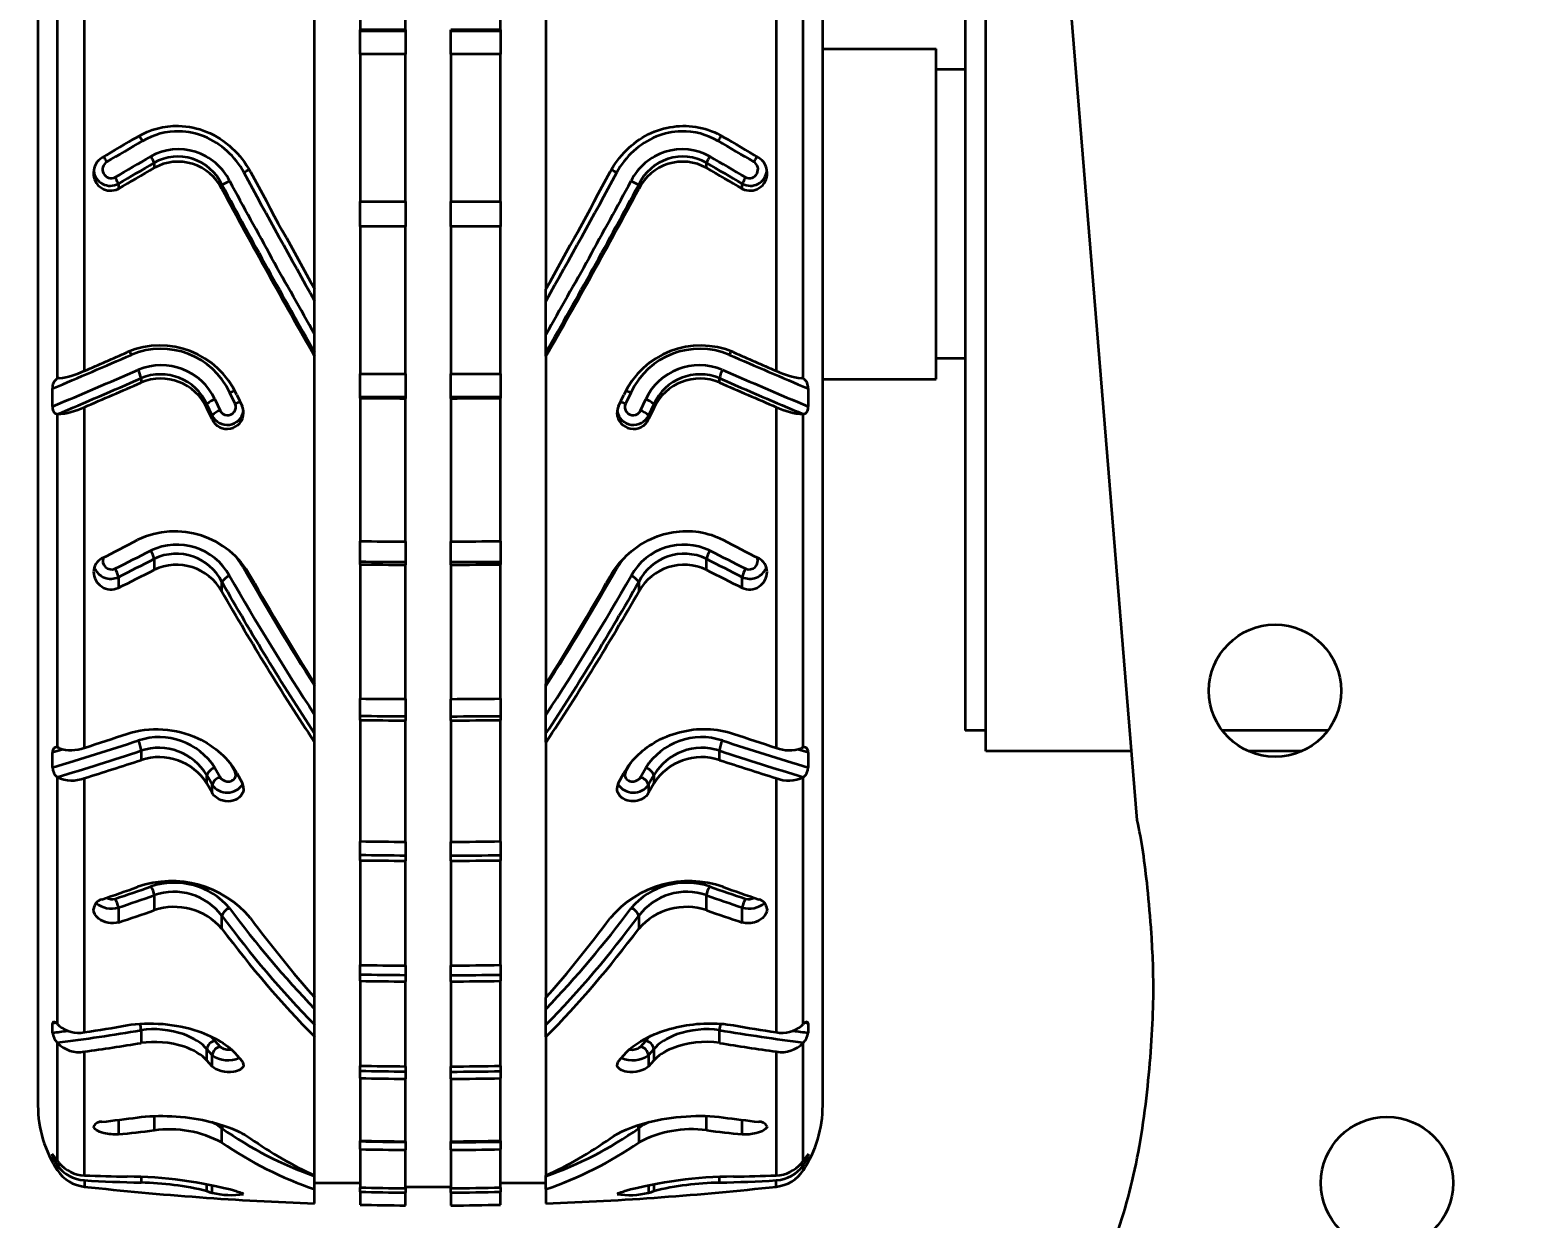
# Model space of a CAD drawing. Header units: millimetres. Extents: x 3171 to 3496, y 686 to 979.
# Drawn here: x 3234.95 to 3270.84, y 874.44 to 903.21 of the extents above; entities that cross this region are included whole.
import ezdxf

# ---------------------------------------------------------------- set-up
doc = ezdxf.new("R2010")
doc.units = ezdxf.units.MM
doc.header["$LTSCALE"] = 0.5
doc.layers.add('尺寸线', color=3, linetype='Continuous', lineweight=13)
doc.layers.add('粗实线', color=7, linetype='Continuous', lineweight=35)
doc.styles.add('数字和字母', font='romans.shx')
doc.dimstyles.new('轮趣标注1比1', dxfattribs={"dimscale": 1.5, "dimtxt": 2.5, "dimasz": 2.5, "dimexe": 1.25, "dimexo": 0.5, "dimtad": 1, "dimdec": 1, "dimdsep": 46, "dimtxsty": '数字和字母', "dimcen": 2.5, "dimadec": 0, "dimazin": 2, "dimtfac": 1, "dimtmove": 0, "dimatfit": 3, "dimfxl": 1, "dimtolj": 1, "dimarcsym": 0})

# ---------------------------------------------------------------- blocks, each defined once
blk = doc.blocks.new('*D41')
at = {"layer": 'Defpoints', "color": 0}
for p in [(3279.574, 939.708), (3210.201, 759.708), (3270.337, 759.708)]:
    blk.add_point(p, dxfattribs=at)
at = {"layer": '尺寸线', "color": 0, "lineweight": -2}
for p, q in [((3278.824, 939.708), (3208.326, 939.708)), ((3210.201, 935.958), (3210.201, 763.458)), ((3269.587, 759.708), (3208.326, 759.708))]:
    blk.add_line(p, q, dxfattribs=at)
at = {"layer": '尺寸线', "color": 0}
for points in [[(3210.826, 935.958), (3209.576, 935.958), (3210.201, 939.708)], [(3209.576, 763.458), (3210.826, 763.458), (3210.201, 759.708)]]:
    blk.add_solid(points, dxfattribs=at)
at = {"layer": '尺寸线', "color": 0, "insert": (3207.388, 849.708), "char_height": 3.75, "attachment_point": 5, "rotation": 90, "style": '数字和字母'}
blk.add_mtext('\\A1;180', dxfattribs=at)

msp = doc.modelspace()

# ---------------------------------------------------------------- linework, layer by layer
at = {"layer": '粗实线'}
for p, q in [((3261.761, 884.072), (3258.667, 921.986)), ((3254.145, 877.171), (3254.145, 920.321)), ((3235.145, 918.061), (3235.145, 877.171)), ((3258.095, 885.746), (3258.095, 911.746)), ((3257.596, 911.246), (3257.596, 886.246)), ((3242.945, 906.666), (3242.945, 903.206)), ((3244.045, 903.209), (3244.045, 906.672)), ((3246.345, 903.206), (3246.345, 906.666)), ((3241.845, 896.928), (3241.845, 905.242)), ((3247.445, 905.242), (3247.445, 896.928)), ((3236.27, 894.951), (3236.27, 903.864)), ((3253.021, 903.864), (3253.021, 894.951)), ((3235.617, 894.764), (3235.617, 903.522)), ((3253.674, 894.764), (3253.674, 903.523)), ((3242.945, 903.17), (3242.945, 903.206)), ((3242.945, 902.615), (3242.945, 903.17)), ((3244.045, 903.209), (3244.045, 903.174)), ((3244.045, 903.174), (3244.045, 902.618)), ((3245.145, 903.175), (3245.145, 903.209)), ((3245.145, 902.618), (3245.145, 903.175)), ((3246.345, 903.206), (3246.345, 903.172)), ((3246.345, 903.172), (3246.345, 902.615)), ((3242.945, 902.615), (3242.945, 899.047)), ((3244.045, 899.047), (3244.045, 902.618)), ((3245.145, 902.618), (3245.145, 899.047)), ((3246.345, 899.047), (3246.345, 902.615)), ((3254.145, 902.746), (3256.895, 902.746)), ((3256.895, 894.746), (3256.895, 902.746)), ((3257.596, 902.246), (3256.895, 902.246)), ((3237.96, 899.986), (3237.96, 899.863)), ((3251.331, 899.863), (3251.331, 899.986)), ((3237.094, 899.479), (3237.094, 899.358)), ((3239.599, 899.354), (3239.599, 899.461)), ((3249.692, 899.461), (3249.692, 899.354)), ((3252.197, 899.358), (3252.197, 899.479)), ((3242.945, 899.047), (3244.045, 899.047)), ((3242.945, 898.447), (3242.945, 899.047)), ((3244.045, 899.047), (3244.045, 898.447)), ((3245.145, 899.047), (3246.345, 899.047)), ((3245.145, 898.447), (3245.145, 899.047)), ((3246.345, 899.047), (3246.345, 898.447)), ((3244.045, 898.447), (3242.945, 898.447)), ((3242.945, 898.447), (3242.945, 894.878)), ((3244.045, 894.875), (3244.045, 898.447)), ((3246.345, 898.447), (3245.145, 898.447)), ((3245.145, 898.447), (3245.145, 894.875)), ((3246.345, 894.878), (3246.345, 898.447)), ((3241.845, 896.645), (3241.845, 896.928)), ((3247.445, 896.645), (3247.445, 896.928)), ((3241.845, 895.839), (3241.845, 896.645)), ((3247.445, 895.839), (3247.445, 896.645)), ((3241.845, 895.402), (3241.845, 895.839)), ((3247.445, 895.402), (3247.445, 895.839)), ((3241.845, 895.304), (3241.845, 895.402)), ((3241.845, 887.373), (3241.845, 895.304)), ((3247.445, 895.304), (3247.445, 895.402)), ((3247.445, 895.304), (3247.445, 887.373)), ((3257.596, 895.246), (3256.895, 895.246)), ((3242.945, 894.323), (3242.945, 894.878)), ((3244.045, 894.875), (3244.045, 894.32)), ((3245.145, 894.319), (3245.145, 894.875)), ((3246.345, 894.878), (3246.345, 894.321)), ((3235.5, 894.09), (3235.5, 894.523)), ((3237.642, 894.771), (3237.642, 894.666)), ((3251.649, 894.666), (3251.649, 894.771)), ((3253.791, 894.523), (3253.791, 894.09)), ((3254.145, 894.746), (3256.895, 894.746)), ((3239.363, 893.873), (3239.237, 894.143)), ((3239.237, 894.051), (3239.237, 894.143)), ((3239.432, 894.262), (3239.558, 893.994)), ((3239.92, 894.152), (3239.793, 894.421)), ((3239.962, 894.37), (3240.089, 894.099)), ((3242.945, 894.287), (3242.945, 894.323)), ((3242.945, 894.287), (3242.945, 890.827)), ((3244.045, 894.32), (3244.045, 894.285)), ((3244.045, 890.822), (3244.045, 894.285)), ((3245.145, 894.284), (3245.145, 894.319)), ((3245.145, 894.284), (3245.145, 890.821)), ((3246.345, 894.321), (3246.345, 894.287)), ((3246.345, 890.827), (3246.345, 894.287)), ((3249.202, 894.099), (3249.329, 894.37)), ((3249.498, 894.421), (3249.371, 894.152)), ((3249.733, 893.994), (3249.859, 894.262)), ((3250.054, 894.143), (3249.927, 893.873)), ((3250.054, 894.143), (3250.054, 894.051)), ((3235.617, 885.835), (3235.617, 893.898)), ((3236.27, 885.829), (3236.27, 894.075)), ((3239.363, 893.78), (3239.237, 894.051)), ((3239.363, 893.78), (3239.363, 893.873)), ((3250.054, 894.051), (3249.927, 893.78)), ((3249.927, 893.873), (3249.927, 893.78)), ((3253.021, 894.075), (3253.021, 885.829)), ((3253.674, 885.835), (3253.674, 893.899)), ((3242.945, 890.334), (3242.945, 890.827)), ((3244.045, 890.822), (3244.045, 890.327)), ((3245.145, 890.326), (3245.145, 890.821)), ((3246.345, 890.827), (3246.345, 890.33)), ((3237.96, 890.401), (3237.96, 890.134)), ((3242.945, 890.263), (3242.945, 890.334)), ((3242.945, 890.263), (3242.945, 887.017)), ((3244.045, 890.327), (3244.045, 890.258)), ((3244.045, 887.009), (3244.045, 890.258)), ((3245.145, 890.258), (3245.145, 890.326)), ((3245.145, 890.258), (3245.145, 887.008)), ((3246.345, 890.33), (3246.345, 890.263)), ((3246.345, 887.017), (3246.345, 890.263)), ((3251.331, 890.134), (3251.331, 890.401)), ((3237.094, 889.961), (3237.094, 889.698)), ((3239.599, 889.611), (3239.599, 889.841)), ((3240.157, 890.183), (3240.13, 890.171)), ((3249.16, 890.171), (3249.133, 890.183)), ((3249.692, 889.841), (3249.692, 889.611)), ((3252.197, 889.698), (3252.197, 889.961)), ((3241.845, 887.328), (3241.845, 887.373)), ((3241.845, 886.627), (3241.845, 887.328)), ((3247.445, 887.328), (3247.445, 887.373)), ((3247.445, 886.627), (3247.445, 887.328)), ((3242.945, 886.6), (3242.945, 887.017)), ((3244.045, 887.009), (3244.045, 886.59)), ((3245.145, 886.588), (3245.145, 887.008)), ((3246.345, 887.017), (3246.345, 886.595)), ((3241.845, 886.174), (3241.845, 886.627)), ((3247.445, 886.174), (3247.445, 886.627)), ((3242.945, 886.497), (3242.945, 886.6)), ((3242.945, 886.497), (3242.945, 883.563)), ((3244.045, 886.59), (3244.045, 886.489)), ((3244.045, 883.552), (3244.045, 886.489)), ((3245.145, 886.489), (3245.145, 886.588)), ((3245.145, 886.489), (3245.145, 883.552)), ((3246.345, 886.595), (3246.345, 886.497)), ((3246.345, 883.563), (3246.345, 886.497)), ((3258.095, 886.246), (3257.596, 886.246)), ((3266.375, 886.246), (3263.817, 886.246)), ((3241.845, 885.962), (3241.845, 886.174)), ((3241.845, 879.784), (3241.845, 885.962)), ((3247.445, 885.962), (3247.445, 886.174)), ((3247.445, 885.962), (3247.445, 879.784)), ((3235.747, 885.788), (3235.5, 885.713)), ((3235.5, 885.352), (3235.5, 885.713)), ((3237.642, 885.758), (3237.642, 885.531)), ((3251.649, 885.531), (3251.649, 885.758)), ((3253.791, 885.713), (3253.544, 885.788)), ((3253.791, 885.713), (3253.791, 885.352)), ((3261.625, 885.746), (3258.095, 885.746)), ((3265.747, 885.746), (3264.445, 885.746)), ((3239.432, 885.341), (3239.558, 885.114)), ((3239.92, 885.236), (3239.797, 885.457)), ((3239.943, 885.243), (3239.92, 885.236)), ((3239.962, 885.21), (3240.089, 884.98)), ((3249.202, 884.98), (3249.329, 885.21)), ((3249.371, 885.236), (3249.348, 885.243)), ((3249.495, 885.458), (3249.371, 885.236)), ((3249.733, 885.114), (3249.859, 885.341)), ((3235.617, 879.139), (3235.617, 885.113)), ((3236.27, 878.941), (3236.27, 885.094)), ((3239.363, 884.935), (3239.237, 885.164)), ((3239.237, 884.963), (3239.237, 885.164)), ((3239.363, 884.735), (3239.237, 884.963)), ((3239.363, 884.735), (3239.363, 884.935)), ((3250.054, 885.164), (3249.927, 884.935)), ((3250.054, 884.963), (3249.927, 884.735)), ((3249.927, 884.935), (3249.927, 884.735)), ((3250.054, 885.164), (3250.054, 884.963)), ((3253.021, 885.094), (3253.021, 878.941)), ((3253.674, 879.139), (3253.674, 885.114)), ((3242.945, 883.236), (3242.945, 883.563)), ((3244.045, 883.552), (3244.045, 883.223)), ((3245.145, 883.22), (3245.145, 883.552)), ((3246.345, 883.563), (3246.345, 883.228)), ((3242.945, 883.103), (3242.945, 883.236)), ((3242.945, 883.103), (3242.945, 880.57)), ((3244.045, 883.223), (3244.045, 883.093)), ((3244.045, 880.558), (3244.045, 883.093)), ((3245.145, 883.092), (3245.145, 883.22)), ((3245.145, 883.092), (3245.145, 880.557)), ((3246.345, 883.228), (3246.345, 883.103)), ((3246.345, 880.57), (3246.345, 883.103)), ((3237.094, 881.962), (3237.094, 881.602)), ((3237.96, 882.259), (3237.96, 881.894)), ((3251.331, 881.894), (3251.331, 882.259)), ((3252.197, 881.602), (3252.197, 881.962)), ((3239.599, 881.447), (3239.599, 881.76)), ((3249.692, 881.76), (3249.692, 881.447)), ((3242.945, 880.343), (3242.945, 880.57)), ((3244.045, 880.558), (3244.045, 880.327)), ((3245.145, 880.324), (3245.145, 880.557)), ((3246.345, 880.57), (3246.345, 880.334)), ((3242.945, 880.185), (3242.945, 880.343)), ((3242.945, 880.185), (3242.945, 878.13)), ((3244.045, 880.327), (3244.045, 880.172)), ((3244.045, 878.116), (3244.045, 880.172)), ((3245.145, 880.171), (3245.145, 880.324)), ((3245.145, 880.171), (3245.145, 878.115)), ((3246.345, 880.334), (3246.345, 880.185)), ((3246.345, 878.13), (3246.345, 880.185)), ((3241.845, 879.51), (3241.845, 879.784)), ((3241.845, 879.119), (3241.845, 879.51)), ((3247.445, 879.51), (3247.445, 879.784)), ((3247.445, 879.119), (3247.445, 879.51)), ((3235.583, 879.167), (3235.5, 879.156)), ((3235.5, 878.93), (3235.5, 879.156)), ((3235.617, 879.139), (3235.662, 879.097)), ((3241.845, 878.83), (3241.845, 879.119)), ((3247.445, 878.83), (3247.445, 879.119)), ((3253.629, 879.097), (3253.674, 879.139)), ((3253.791, 879.156), (3253.708, 879.167)), ((3253.791, 879.156), (3253.791, 878.93)), ((3237.642, 878.991), (3237.642, 878.682)), ((3239.432, 878.738), (3239.558, 878.592)), ((3241.845, 875.473), (3241.845, 878.83)), ((3247.445, 878.83), (3247.445, 875.473)), ((3249.733, 878.592), (3249.859, 878.738)), ((3251.649, 878.682), (3251.649, 878.991)), ((3235.617, 875.833), (3235.617, 878.685)), ((3236.27, 875.477), (3236.27, 878.473)), ((3239.363, 878.385), (3239.237, 878.532)), ((3239.237, 878.258), (3239.237, 878.532)), ((3239.363, 878.112), (3239.363, 878.385)), ((3239.962, 878.39), (3240.089, 878.241)), ((3249.202, 878.241), (3249.329, 878.39)), ((3250.054, 878.532), (3249.927, 878.385)), ((3249.927, 878.385), (3249.927, 878.112)), ((3250.054, 878.532), (3250.054, 878.258)), ((3253.021, 878.473), (3253.021, 875.477)), ((3253.674, 875.833), (3253.674, 878.685)), ((3239.363, 878.112), (3239.237, 878.258)), ((3242.945, 878.008), (3242.945, 878.13)), ((3242.945, 877.83), (3242.945, 878.008)), ((3244.045, 878.116), (3244.045, 877.991)), ((3244.045, 877.991), (3244.045, 877.816)), ((3245.145, 877.987), (3245.145, 878.115)), ((3246.345, 878.13), (3246.345, 877.998)), ((3246.345, 877.998), (3246.345, 877.83)), ((3250.054, 878.258), (3249.927, 878.112)), ((3242.945, 877.83), (3242.945, 876.316)), ((3244.045, 876.3), (3244.045, 877.816)), ((3245.145, 877.815), (3245.145, 877.987)), ((3245.145, 877.815), (3245.145, 876.3)), ((3246.345, 876.316), (3246.345, 877.83)), ((3237.96, 876.916), (3237.96, 876.568)), ((3251.331, 876.568), (3251.331, 876.916)), ((3237.094, 876.82), (3237.094, 876.471)), ((3239.599, 876.274), (3239.599, 876.617)), ((3249.692, 876.617), (3249.692, 876.274)), ((3252.197, 876.471), (3252.197, 876.82)), ((3242.945, 876.304), (3242.945, 876.316)), ((3242.945, 876.111), (3242.945, 876.304)), ((3244.045, 876.3), (3244.045, 876.285)), ((3244.045, 876.285), (3244.045, 876.095)), ((3245.145, 876.281), (3245.145, 876.3)), ((3245.145, 876.094), (3245.145, 876.281)), ((3246.345, 876.316), (3246.345, 876.294)), ((3246.345, 876.294), (3246.345, 876.111)), ((3235.5, 875.987), (3235.501, 875.989)), ((3235.5, 875.935), (3235.5, 875.987)), ((3235.504, 875.987), (3235.5, 875.987)), ((3235.5, 875.935), (3235.547, 875.931)), ((3242.945, 876.111), (3242.945, 875.183)), ((3244.045, 875.167), (3244.045, 876.095)), ((3245.145, 876.094), (3245.145, 875.166)), ((3246.345, 875.183), (3246.345, 876.111)), ((3253.744, 875.931), (3253.791, 875.935)), ((3253.791, 875.987), (3253.786, 875.987)), ((3253.79, 875.989), (3253.791, 875.987)), ((3253.791, 875.987), (3253.791, 875.935)), ((3235.704, 875.727), (3235.614, 875.733)), ((3235.617, 875.603), (3235.617, 875.726)), ((3253.677, 875.733), (3253.587, 875.727)), ((3253.674, 875.73), (3253.674, 875.607)), ((3236.27, 875.358), (3236.27, 875.204)), ((3237.642, 875.437), (3237.642, 875.301)), ((3239.237, 875.096), (3239.237, 875.262)), ((3239.363, 875.057), (3239.363, 875.238)), ((3241.845, 875.458), (3241.845, 875.473)), ((3241.845, 875.142), (3241.845, 875.458)), ((3241.845, 874.797), (3241.845, 875.142)), ((3242.945, 875.079), (3242.945, 875.183)), ((3244.045, 875.167), (3244.045, 875.063)), ((3245.145, 875.062), (3245.145, 875.166)), ((3246.345, 875.183), (3246.345, 875.079)), ((3247.445, 875.458), (3247.445, 875.473)), ((3247.445, 875.142), (3247.445, 875.458)), ((3247.445, 875.142), (3247.445, 874.797)), ((3249.927, 875.238), (3249.927, 875.057)), ((3250.054, 875.262), (3250.054, 875.096)), ((3251.649, 875.301), (3251.649, 875.437)), ((3253.021, 875.204), (3253.021, 875.358)), ((3242.945, 875.079), (3242.945, 874.767)), ((3244.045, 874.75), (3244.045, 875.063)), ((3245.145, 875.062), (3245.145, 874.75)), ((3246.345, 874.767), (3246.345, 875.079))]:
    msp.add_line(p, q, dxfattribs=at)
for centre in [(3265.096, 887.208), (3267.804, 875.294)]:
    msp.add_circle(centre, 1.6, dxfattribs=at)
for centre, radius, start, end in [((3244.645, 461.111), 442.098, 90.07773, 90.22029), ((3244.904, 462.302), 440.873, 90.11162, 90.25458), ((3244.646, 461.099), 442.11, 89.77971, 89.93523), ((3244.905, 462.162), 441.013, 89.81284, 89.96874), ((3244.645, 460.52), 442.098, 90.07773, 90.22029), ((3244.646, 460.508), 442.11, 89.77971, 89.93523), ((3150.962, 1046.869), 169.966, 300.29214, 300.63083), ((3234.066, 898.406), 4.182, 30.2789, 32.3272), ((3255.225, 898.406), 4.183, 147.673, 149.7211), ((3338.329, 1046.869), 169.966, 239.36917, 239.70786), ((3152.432, 1045.386), 168.091, 300.13267, 300.47368), ((3238.55, 898.934), 1.38, 26.4576, 119.1465), ((3250.741, 898.934), 1.38, 60.8535, 153.5424), ((3336.859, 1045.386), 168.091, 239.52632, 239.86733), ((3236.911, 899.753), 0.417, 121.3823, 180.8963), ((3236.923, 899.828), 0.212, 120.9741, 295.2568), ((3234.456, 898.659), 2.717, 29.8015, 32.9024), ((3152.36, 1046.038), 169.114, 300.03761, 300.37623), ((3151.74, 1046.222), 169.761, 300.18465, 300.52338), ((3236.466, 899.281), 1.652, 25.2915, 31.3118), ((3238.534, 898.96), 1.176, 25.1888, 119.2395), ((3238.538, 898.829), 1.184, 26.3243, 119.1974), ((3250.756, 898.96), 1.176, 60.7605, 154.8112), ((3250.753, 898.829), 1.184, 60.7993, 153.6789), ((3252.825, 899.281), 1.652, 148.6882, 154.7085), ((3337.551, 1046.222), 169.761, 239.47662, 239.81535), ((3336.93, 1046.038), 169.114, 239.62377, 239.96239), ((3252.367, 899.828), 0.212, 244.7432, 59.0259), ((3254.835, 898.659), 2.717, 147.0976, 150.1985), ((3252.38, 899.753), 0.417, 359.1061, 58.6139), ((3236.906, 899.725), 0.413, 177.0146, 297.0643), ((3236.899, 899.835), 0.405, 185.8169, 298.6547), ((3236.028, 899.035), 1.154, 22.6127, 31.3695), ((3150.83, 1048.134), 171.976, 300.10611, 300.4402), ((3239.178, 900.587), 1.203, 290.4792, 300.2967), ((3397.891, 984.94), 179.692, 208.37285, 209.72593), ((3239.155, 901.589), 2.079, 297.9892, 302.0491), ((3398.013, 984.846), 179.354, 208.32308, 209.45707), ((3401.477, 986.174), 182.885, 208.19479, 209.20829), ((3087.587, 986.298), 183.144, 330.79243, 331.80449), ((3091.278, 984.846), 179.354, 330.54293, 331.67692), ((3091.4, 984.94), 179.692, 330.27407, 331.62715), ((3250.136, 901.588), 2.079, 237.9508, 242.0109), ((3250.113, 900.587), 1.203, 239.7033, 249.5208), ((3338.461, 1048.134), 171.976, 239.5598, 239.89389), ((3252.391, 899.835), 0.405, 241.3455, 354.2004), ((3252.385, 899.725), 0.413, 242.9324, 2.9911), ((3253.263, 899.035), 1.154, 148.6305, 157.3873), ((3399.162, 985.127), 181.106, 208.23052, 209.69812), ((3401.063, 986.262), 183.368, 208.29116, 209.73836), ((3090.128, 985.127), 181.106, 330.30188, 331.76948), ((3088.227, 986.262), 183.368, 330.26164, 331.70884), ((3163.533, 1065.093), 185.131, 292.87581, 293.51814), ((3161.807, 1067.597), 188.019, 293.33074, 293.67446), ((3238.101, 893.515), 2.048, 24.6947, 112.9125), ((3236.397, 894.885), 1.109, 24.2667, 29.2408), ((3238.123, 893.642), 1.843, 25.004, 112.8388), ((3251.19, 893.515), 2.048, 67.0867, 155.3061), ((3251.168, 893.642), 1.843, 67.1612, 154.996), ((3252.894, 894.885), 1.109, 150.7603, 155.7331), ((3325.758, 1065.093), 185.131, 246.48186, 247.12419), ((3327.484, 1067.597), 188.019, 246.32554, 246.66926), ((3164.019, 1064.605), 184.891, 292.74378, 293.44325), ((3235.393, 896.822), 2.066, 277.4646, 295.0914), ((3238.132, 893.653), 1.435, 25.1252, 112.812), ((3237, 894.677), 0.648, 8.3104, 27.4131), ((3238.115, 893.634), 1.232, 24.4368, 112.6092), ((3244.645, 1337.107), 442.232, 269.77978, 269.92229), ((3244.646, 1337.119), 442.244, 270.06475, 270.22022), ((3251.158, 893.653), 1.435, 67.188, 154.8748), ((3251.175, 893.634), 1.232, 67.3908, 155.5632), ((3252.29, 894.677), 0.648, 152.5869, 171.6896), ((3325.272, 1064.605), 184.891, 246.55675, 247.25622), ((3253.897, 896.821), 2.065, 244.9022, 262.5418), ((3235.752, 894.549), 0.254, 122.4884, 185.9079), ((3163.303, 1065.154), 185.894, 292.89181, 293.57193), ((3235.67, 894.632), 0.142, 93.4251, 112.1388), ((3162.71, 1066.778), 187.716, 293.07074, 293.52685), ((3238.12, 893.532), 1.231, 24.9333, 112.8613), ((3251.171, 893.532), 1.231, 67.1381, 155.0673), ((3325.989, 1065.156), 185.897, 246.42807, 247.10722), ((3326.581, 1066.778), 187.716, 246.47315, 246.92926), ((3253.621, 894.632), 0.142, 67.8612, 86.5749), ((3253.538, 894.549), 0.254, 354.0923, 57.5115), ((3239.612, 893.747), 0.546, 109.2787, 133.4217), ((3239.739, 894.072), 0.197, 203.5292, 23.6889), ((3240.165, 893.607), 0.895, 106.2737, 114.5435), ((3240.258, 893.413), 0.812, 105.3602, 114.6238), ((3244.904, 1335.316), 440.997, 269.7455, 269.88841), ((3244.645, 1336.517), 442.232, 269.77978, 269.92229), ((3244.905, 1335.453), 441.134, 270.03124, 270.1871), ((3244.646, 1336.529), 442.244, 270.06475, 270.22022), ((3249.033, 893.413), 0.812, 65.3762, 74.6398), ((3249.552, 894.072), 0.197, 156.3111, 336.4708), ((3249.126, 893.607), 0.895, 65.4557, 73.7298), ((3249.679, 893.747), 0.546, 46.5783, 70.7213), ((3235.657, 894.054), 0.161, 167.0546, 253.5694), ((3235.466, 895.759), 1.866, 274.6434, 295.5177), ((3239.724, 893.509), 0.512, 108.9554, 134.8083), ((3239.726, 894.046), 0.402, 205.534, 350.6593), ((3239.727, 893.943), 0.399, 204.0606, 358.3999), ((3239.731, 893.931), 0.395, 0.066, 25.1549), ((3249.56, 893.931), 0.395, 154.8585, 179.9172), ((3249.563, 893.943), 0.399, 181.6007, 335.939), ((3249.565, 894.046), 0.402, 189.3371, 334.4661), ((3249.566, 893.509), 0.512, 45.1917, 71.0446), ((3253.825, 895.76), 1.867, 244.4863, 265.3526), ((3253.634, 894.054), 0.161, 286.4264, 12.9496), ((3238.463, 888.987), 2.079, 28.3945, 115.7615), ((3204.499, 954.163), 71.418, 296.79494, 297.57601), ((3205.508, 953.633), 70.858, 296.3996, 297.18203), ((3238.507, 889.281), 1.461, 29.0076, 115.5219), ((3237.354, 890.267), 0.621, 12.5187, 32.4663), ((3244.645, 1115.337), 224.517, 269.56621, 269.84693), ((3244.646, 1115.343), 224.522, 270.12755, 270.43378), ((3250.784, 889.281), 1.461, 64.4781, 150.9924), ((3251.937, 890.267), 0.621, 147.5337, 167.4813), ((3283.783, 953.633), 70.858, 242.81797, 243.6004), ((3284.792, 954.163), 71.418, 242.42399, 243.20506), ((3236.861, 890.087), 0.367, 117.0484, 180.568), ((3236.926, 890.355), 0.211, 158.4642, 294.497), ((3205.321, 953.56), 71.094, 296.54592, 297.32881), ((3238.495, 889.288), 1.235, 26.5873, 115.6559), ((3238.501, 889), 1.256, 29.0784, 115.512), ((3238.446, 889.208), 1.94, 29.763, 37.813), ((3244.904, 1114.218), 223.893, 269.49869, 269.7802), ((3244.645, 1114.774), 224.517, 269.56621, 269.84693), ((3244.905, 1114.282), 223.956, 270.06155, 270.36855), ((3244.646, 1114.779), 224.522, 270.12755, 270.43378), ((3250.845, 889.208), 1.94, 142.1699, 150.2368), ((3250.796, 889.288), 1.235, 64.3441, 153.4127), ((3250.79, 889), 1.256, 64.4849, 150.9247), ((3283.97, 953.56), 71.094, 242.67119, 243.45408), ((3252.364, 890.355), 0.211, 245.503, 21.5358), ((3252.43, 890.087), 0.367, 359.437, 62.9477), ((3236.92, 890.087), 0.426, 180.4076, 294.095), ((3236.908, 890.349), 0.43, 201.8372, 295.5419), ((3236.517, 889.85), 0.587, 10.8535, 32.2409), ((3205.191, 954.069), 71.843, 296.36359, 297.13704), ((3239.935, 889.612), 0.406, 111.664, 145.816), ((3297.515, 922.798), 66.637, 209.64251, 213.34069), ((3297.561, 923.075), 66.579, 209.79736, 213.19202), ((3298.972, 923.725), 67.736, 209.69349, 212.50233), ((3300.695, 924.27), 69.459, 209.58628, 212.08659), ((3190.319, 923.725), 67.736, 327.49767, 330.30651), ((3191.729, 923.075), 66.579, 326.80798, 330.20264), ((3188.511, 924.32), 69.558, 327.91519, 330.41194), ((3191.775, 922.798), 66.637, 326.65931, 330.35749), ((3249.356, 889.612), 0.406, 34.184, 68.336), ((3284.1, 954.069), 71.843, 242.86296, 243.63641), ((3252.383, 890.349), 0.43, 244.459, 338.1517), ((3252.774, 889.85), 0.587, 147.7591, 169.1465), ((3252.371, 890.087), 0.426, 245.9014, 359.6005), ((3297.798, 922.926), 67.06, 209.78815, 213.44976), ((3191.493, 922.926), 67.06, 326.55025, 330.21185), ((3244.645, 1040.589), 153.581, 269.36584, 269.77622), ((3244.646, 1040.592), 153.585, 270.18647, 270.63416), ((3244.904, 1039.746), 153.158, 269.26713, 269.67866), ((3244.645, 1040.069), 153.581, 269.36584, 269.77622), ((3244.905, 1039.783), 153.195, 270.08998, 270.53879), ((3244.646, 1040.073), 153.585, 270.18647, 270.63416), ((3213.664, 958.737), 76.564, 286.57055, 288.19873), ((3212.473, 960.156), 78.044, 287.75325, 288.55241), ((3238.081, 884.485), 1.599, 32.3622, 108.4044), ((3237.082, 885.738), 0.56, 2.0767, 28.1663), ((3251.21, 884.485), 1.599, 71.5956, 147.6378), ((3252.209, 885.738), 0.56, 151.8337, 177.9233), ((3275.627, 958.737), 76.564, 251.80127, 253.42945), ((3276.818, 960.156), 78.044, 251.44759, 252.24675), ((3235.614, 885.732), 0.116, 116.2492, 189.4645), ((3235.588, 885.742), 0.097, 72.9421, 105.2185), ((3213.502, 958.685), 76.818, 286.7294, 288.31543), ((3235.536, 885.553), 0.293, 64.5141, 73.95), ((3235.95, 886.642), 0.873, 250.6922, 291.4283), ((3213.375, 959.295), 77.653, 287.147, 288.20987), ((3238.065, 884.456), 1.369, 31.1253, 107.975), ((3238.076, 884.229), 1.373, 32.312, 108.4363), ((3251.226, 884.456), 1.369, 72.025, 148.8747), ((3251.215, 884.229), 1.373, 71.5635, 147.6883), ((3275.789, 958.686), 76.819, 251.68458, 253.26834), ((3275.915, 959.295), 77.653, 251.79013, 252.853), ((3253.34, 886.641), 0.873, 248.5579, 289.3215), ((3253.755, 885.553), 0.293, 106.05, 115.4859), ((3253.703, 885.743), 0.0967, 74.769, 107.0897), ((3253.677, 885.732), 0.116, 350.5229, 63.797), ((3235.79, 885.346), 0.29, 178.7185, 232.0875), ((3239.5, 885.07), 0.28, 104.2332, 160.4104), ((3249.79, 885.07), 0.28, 19.5896, 75.7668), ((3253.501, 885.346), 0.29, 307.9131, 1.281), ((3235.966, 885.85), 0.814, 244.6239, 291.9029), ((3239.626, 884.845), 0.277, 104.1748, 161.1773), ((3239.729, 885.186), 0.444, 214.5325, 327.5399), ((3239.837, 884.838), 0.289, 0.4241, 29.5125), ((3249.453, 884.838), 0.289, 150.486, 179.5792), ((3249.562, 885.186), 0.444, 212.4595, 325.4675), ((3249.665, 884.845), 0.277, 18.8227, 75.8252), ((3253.325, 885.85), 0.815, 248.105, 295.3681), ((3244.645, 1003.021), 119.47, 269.18475, 269.71231), ((3244.646, 1003.023), 119.472, 270.23974, 270.81525), ((3244.904, 1002.364), 119.144, 269.05786, 269.58688), ((3244.645, 1002.561), 119.47, 269.18475, 269.71231), ((3244.905, 1002.386), 119.167, 270.11568, 270.69266), ((3244.646, 1002.563), 119.472, 270.23974, 270.81525), ((3222.649, 923.645), 43.799, 288.7037, 289.9041), ((3223.425, 923.512), 43.514, 288.1972, 289.3986), ((3238.377, 880.113), 2.487, 39.671, 109.1852), ((3238.446, 880.804), 1.759, 40.419, 108.8471), ((3237.517, 882.207), 0.446, 6.7021, 36.0394), ((3238.439, 880.891), 1.45, 36.8708, 109.3117), ((3250.914, 880.113), 2.487, 70.8122, 140.3316), ((3250.845, 880.804), 1.759, 71.1529, 139.581), ((3250.852, 880.891), 1.45, 70.6883, 143.1292), ((3251.774, 882.207), 0.446, 143.9606, 173.2979), ((3265.866, 923.512), 43.514, 250.6014, 251.8028), ((3266.642, 923.645), 43.799, 250.0959, 251.2963), ((3236.758, 881.902), 0.265, 104.0808, 176.466), ((3236.925, 882.534), 0.597, 231.3206, 286.4055), ((3236.938, 882.428), 0.264, 240.5774, 286.6564), ((3236.662, 881.921), 0.433, 5.3495, 35.8033), ((3223.392, 923.34), 43.588, 288.3208, 289.5243), ((3238.448, 880.456), 1.519, 40.7164, 108.7477), ((3239.869, 881.674), 0.284, 107.2592, 162.2397), ((3260.473, 897.361), 25.801, 216.6933, 223.7814), ((3228.818, 897.361), 25.801, 316.2186, 323.3067), ((3249.422, 881.674), 0.284, 17.7603, 72.7408), ((3250.843, 880.456), 1.519, 71.2502, 139.2857), ((3265.898, 923.34), 43.588, 250.4757, 251.6792), ((3252.629, 881.921), 0.433, 144.1967, 174.6505), ((3252.366, 882.534), 0.597, 253.5948, 308.6777), ((3252.353, 882.428), 0.264, 253.3436, 299.4226), ((3252.533, 881.902), 0.265, 3.5391, 75.9147), ((3223.455, 923.477), 44.04, 288.0405, 289.2295), ((3260.178, 896.986), 25.599, 216.4968, 224.2635), ((3262.387, 898.016), 27.466, 216.4427, 221.5923), ((3229.113, 896.986), 25.599, 315.7365, 323.5032), ((3226.873, 898.041), 27.505, 318.4114, 323.5536), ((3265.836, 923.477), 44.04, 250.7705, 251.9595), ((3260.116, 896.789), 25.619, 216.7888, 224.5073), ((3229.175, 896.789), 25.619, 315.4927, 323.2111), ((3244.645, 980.808), 100.253, 269.02843, 269.65714), ((3244.645, 980.81), 100.254, 270.28571, 270.97157), ((3244.905, 980.305), 99.982, 268.87722, 269.50766), ((3244.645, 980.423), 100.253, 269.02843, 269.65714), ((3244.905, 980.319), 99.995, 270.13787, 270.82548), ((3244.645, 980.424), 100.254, 270.28571, 270.97157), ((3235.531, 879.164), 0.0322, 107.4408, 193.8001), ((3235.493, 879.036), 0.161, 39.6324, 79.7141), ((3236.129, 879.652), 0.725, 229.8814, 281.1646), ((3228.517, 929.391), 51.042, 278.7356, 279.9122), ((3237.156, 878.998), 0.486, 359.2427, 18.1085), ((3252.134, 878.998), 0.486, 161.9062, 180.7571), ((3260.773, 929.391), 51.042, 260.0878, 261.2644), ((3253.162, 879.652), 0.725, 258.8205, 310.1335), ((3253.798, 879.036), 0.161, 100.3413, 140.3485), ((3253.76, 879.164), 0.0322, 346.1772, 72.701), ((3229.341, 928.459), 49.91, 277.0877, 277.5055), ((3235.942, 878.992), 0.447, 187.9221, 222.235), ((3229.27, 928.688), 50.397, 277.2314, 279.5618), ((3239.476, 878.501), 0.241, 100.5484, 172.4954), ((3238.725, 878.124), 0.936, 40.9754, 50.9415), ((3250.566, 878.124), 0.937, 129.0409, 139.0234), ((3249.815, 878.501), 0.241, 7.5046, 79.4516), ((3260.02, 928.689), 50.397, 260.4382, 262.7653), ((3259.949, 928.459), 49.91, 262.4947, 262.9123), ((3253.349, 878.992), 0.447, 317.7676, 352.0754), ((3236.137, 879.177), 0.716, 223.3761, 280.6311), ((3229.322, 928.899), 50.902, 277.8446, 279.4072), ((3239.602, 878.356), 0.24, 100.4784, 172.9969), ((3239.752, 878.953), 0.688, 235.5921, 293.0287), ((3239.757, 878.835), 0.314, 230.6577, 282.4215), ((3249.539, 878.953), 0.688, 246.9713, 304.4079), ((3249.533, 878.835), 0.315, 257.5596, 309.3401), ((3249.689, 878.356), 0.24, 7.0031, 79.5216), ((3259.969, 928.899), 50.902, 260.5928, 262.1554), ((3253.153, 879.178), 0.716, 259.3767, 316.6161), ((3239.989, 878.147), 0.137, 2.4291, 43.4291), ((3244.645, 966.797), 88.683, 268.90164, 269.61238), ((3244.905, 966.433), 88.446, 268.73071, 269.44339), ((3244.645, 966.797), 88.684, 270.32301, 271.09836), ((3244.905, 966.44), 88.453, 270.15586, 270.93321), ((3249.302, 878.147), 0.137, 136.5694, 177.575), ((3244.645, 966.497), 88.683, 268.90164, 269.61238), ((3244.645, 966.497), 88.684, 270.32301, 271.09836), ((3237.991, 877.171), 2.845, 180, 213.5823), ((3251.3, 877.171), 2.845, 326.6482, 0), ((3236.668, 876.582), 0.192, 82.1678, 155.1785), ((3232.809, 910.997), 34.445, 276.4762, 277.9283), ((3233.642, 911.178), 34.878, 275.6792, 277.1108), ((3238.323, 873.88), 2.712, 61.944, 97.7031), ((3238.833, 875.644), 1.238, 51.821, 65.1458), ((3239.827, 876.577), 0.232, 151.0265, 169.8997), ((3244.854, 884.047), 9.1, 234.7254, 250.692), ((3244.436, 884.047), 9.1, 289.308, 305.2746), ((3249.464, 876.577), 0.232, 10.1004, 28.9814), ((3250.457, 875.644), 1.239, 114.8476, 128.1782), ((3250.967, 873.881), 2.712, 82.2961, 118.0568), ((3255.649, 911.178), 34.878, 262.8892, 264.3208), ((3256.482, 910.997), 34.445, 262.0717, 263.5238), ((3252.623, 876.582), 0.192, 24.8138, 97.8326), ((3244.787, 883.777), 9.122, 235.3355, 251.1851), ((3245.907, 884.269), 9.688, 234.5783, 245.2142), ((3244.645, 958.032), 81.734, 268.80822, 269.57941), ((3244.905, 957.799), 81.518, 268.62277, 269.39604), ((3244.645, 958.033), 81.735, 270.35049, 271.19178), ((3244.905, 957.801), 81.521, 270.16913, 271.01259), ((3243.377, 884.281), 9.702, 294.7934, 305.4142), ((3244.503, 883.777), 9.122, 288.8149, 304.6645), ((3236.414, 876.311), 0.989, 202.3985, 215.7508), ((3234.6, 875.199), 1.199, 31.9578, 41.2532), ((3244.645, 957.827), 81.734, 268.80822, 269.57941), ((3244.645, 957.827), 81.735, 270.35049, 271.19178), ((3254.69, 875.2), 1.197, 138.7403, 148.0473), ((3252.877, 876.311), 0.989, 324.2509, 337.5998), ((3236.47, 876.442), 1.049, 215.5212, 219.5638), ((3236.314, 876.2), 0.843, 214.2331, 266.9893), ((3236.368, 876.099), 0.9, 213.45, 263.7398), ((3236.298, 876.303), 0.827, 219.7193, 268.0485), ((3238.037, 920.3), 44.858, 267.7415, 269.0632), ((3251.254, 920.3), 44.858, 270.9368, 272.2585), ((3252.993, 876.302), 0.826, 271.9386, 320.2935), ((3252.977, 876.2), 0.843, 273.017, 325.7605), ((3252.923, 876.099), 0.9, 276.2602, 326.8114), ((3252.821, 876.442), 1.049, 320.4362, 324.4788), ((3238.826, 920.344), 45.058, 266.7468, 268.4936), ((3244.645, 951.559), 76.813, 263.73981, 267.91097), ((3237.249, 865), 10.448, 74.9501, 89.6977), ((3237.541, 868.222), 7.08, 76.147, 89.1864), ((3242.345, 951.559), 76.262, 269.62435, 270.45078), ((3244.645, 953.157), 77.992, 268.75101, 269.55921), ((3244.645, 951.559), 76.362, 269.54981, 270.37516), ((3244.645, 953.157), 77.992, 270.36733, 271.24899), ((3246.945, 951.559), 76.262, 269.54922, 270.37565), ((3244.645, 951.559), 76.813, 272.08903, 276.26019), ((3252.042, 865), 10.448, 90.3024, 105.0498), ((3251.749, 868.221), 7.08, 90.8137, 103.8528), ((3250.464, 920.344), 45.058, 271.5064, 273.2532), ((3240.889, 880.255), 5.418, 252.2439, 253.6465), ((3239.82, 876.901), 1.899, 256.1001, 279.2798), ((3241.739, 880.297), 5.503, 251.1529, 252.5422), ((3240.084, 874.997), 0.0513, 34.9822, 84.8854), ((3244.645, 953.052), 77.992, 268.75101, 269.55921), ((3244.646, 951.598), 76.85, 268.73197, 269.55218), ((3244.645, 953.053), 77.992, 270.36733, 271.24899), ((3244.646, 951.526), 76.778, 270.37282, 271.26843), ((3249.471, 876.9), 1.899, 260.7197, 283.9004), ((3249.207, 874.997), 0.0513, 95.1083, 145.0268), ((3247.551, 880.297), 5.503, 287.4578, 288.8471), ((3248.402, 880.255), 5.418, 286.3535, 287.7561)]:
    msp.add_arc(centre, radius, start, end, dxfattribs=at)
for points, knots in [([(3237.56, 900.619), (3237.859, 900.796), (3238.441, 900.949), (3239.502, 900.722), (3240.061, 900.196), (3240.292, 899.766)], [0, 0, 0, 0, 0.322741, 0.541056, 1, 1, 1, 1]), ([(3240.13, 899.753), (3239.923, 900.138), (3239.42, 900.607), (3238.469, 900.809), (3237.947, 900.672), (3237.678, 900.514)], [0, 0, 0, 0, 0.45846, 0.676936, 1, 1, 1, 1]), ([(3248.999, 899.766), (3249.207, 900.153), (3249.842, 900.795), (3250.955, 900.958), (3251.551, 900.725), (3251.731, 900.619)], [0, 0, 0, 0, 0.412334, 0.804058, 1, 1, 1, 1]), ([(3251.613, 900.514), (3251.344, 900.672), (3250.822, 900.809), (3249.871, 900.607), (3249.368, 900.138), (3249.16, 899.753)], [0, 0, 0, 0, 0.323064, 0.54154, 1, 1, 1, 1]), ([(3248.999, 889.975), (3249.207, 890.34), (3249.842, 890.961), (3250.955, 891.152), (3251.551, 890.952), (3251.731, 890.859)], [0, 0, 0, 0, 0.412334, 0.804058, 1, 1, 1, 1]), ([(3237.304, 886.168), (3237.845, 886.35), (3238.996, 886.262), (3239.77, 885.559), (3239.962, 885.21)], [0, 0, 0, 0, 0.563647, 1, 1, 1, 1]), ([(3249.329, 885.21), (3249.49, 885.503), (3250.056, 886.073), (3251.129, 886.353), (3251.786, 886.236), (3251.987, 886.168)], [0, 0, 0, 0, 0.36437, 0.788622, 1, 1, 1, 1]), ([(3239.558, 885.114), (3239.587, 885.063), (3239.69, 884.999), (3239.906, 885.029), (3239.96, 885.163), (3239.92, 885.236)], [0, 0, 0, 0, 0.325744, 0.540545, 1, 1, 1, 1]), ([(3249.371, 885.236), (3249.33, 885.163), (3249.385, 885.029), (3249.6, 884.999), (3249.704, 885.063), (3249.733, 885.114)], [0, 0, 0, 0, 0.459455, 0.674256, 1, 1, 1, 1]), ([(3240.126, 884.84), (3240.126, 884.712), (3239.963, 884.525), (3239.58, 884.525), (3239.411, 884.649), (3239.363, 884.735)], [0.1393798, 0.1393798, 0.1393798, 0.1393798, 0.5130227, 0.7280446, 1, 1, 1, 1]), ([(3249.927, 884.735), (3249.898, 884.681), (3249.762, 884.544), (3249.357, 884.492), (3249.165, 884.712), (3249.165, 884.84)], [0, 0, 0, 0, 0.1689121, 0.4885021, 0.8606141, 0.8606141, 0.8606141, 0.8606141]), ([(3249.39, 868.405), (3252.203, 868.4), (3255.5, 869.581), (3257.128, 870.083), (3258.863, 870.618), (3260.228, 871.747), (3261.028, 873.283), (3261.707, 875.349), (3262.039, 877.582), (3262.184, 879.786), (3262.114, 881.295), (3261.99, 882.71), (3261.867, 883.594), (3261.761, 884.072)], [0, 0, 0, 0, 0.203751, 0.278462, 0.34961, 0.425604, 0.504887, 0.588475, 0.675992, 0.758686, 0.831505, 0.893564, 1, 1, 1, 1]), ([(3237.094, 881.602), (3236.945, 881.554), (3236.607, 881.628), (3236.494, 881.837), (3236.494, 881.918)], [0, 0, 0, 0, 0.3993477, 0.667216, 0.667216, 0.667216, 0.667216]), ([(3252.797, 881.918), (3252.797, 881.797), (3252.615, 881.584), (3252.297, 881.57), (3252.197, 881.602)], [0.3334816, 0.3334816, 0.3334816, 0.3334816, 0.7320661, 1, 1, 1, 1]), ([(3237.304, 879.11), (3237.845, 879.205), (3238.997, 879.103), (3239.77, 878.616), (3239.962, 878.39)], [0, 0, 0, 0, 0.563647, 1, 1, 1, 1]), ([(3249.329, 878.39), (3249.49, 878.58), (3250.056, 878.968), (3251.129, 879.194), (3251.786, 879.146), (3251.987, 879.11)], [0, 0, 0, 0, 0.36437, 0.788622, 1, 1, 1, 1]), ([(3239.237, 878.532), (3239.122, 878.673), (3238.659, 878.974), (3237.967, 879.045), (3237.642, 878.991)], [0, 0, 0, 0, 0.436476, 1, 1, 1, 1]), ([(3239.237, 878.258), (3239.122, 878.392), (3238.658, 878.673), (3237.967, 878.735), (3237.642, 878.682)], [0, 0, 0, 0, 0.435308, 1, 1, 1, 1]), ([(3251.649, 878.991), (3251.324, 879.045), (3250.632, 878.974), (3250.169, 878.673), (3250.054, 878.532)], [0, 0, 0, 0, 0.563524, 1, 1, 1, 1]), ([(3251.649, 878.682), (3251.285, 878.742), (3250.58, 878.657), (3250.15, 878.37), (3250.054, 878.258)], [0, 0, 0, 0, 0.638227, 1, 1, 1, 1]), ([(3240.126, 878.153), (3240.126, 878.073), (3239.886, 877.912), (3239.449, 878.014), (3239.363, 878.112)], [0.1393798, 0.1393798, 0.1393798, 0.1393798, 0.5130227, 1, 1, 1, 1]), ([(3249.927, 878.112), (3249.841, 878.014), (3249.404, 877.912), (3249.165, 878.073), (3249.165, 878.153)], [0, 0, 0, 0, 0.4885021, 0.8606141, 0.8606141, 0.8606141, 0.8606141]), ([(3237.56, 876.882), (3238.061, 876.951), (3238.7, 876.917), (3239.68, 876.695), (3240.061, 876.537), (3240.292, 876.374)], [0, 0, 0, 0, 0.541056, 0.541056, 1, 1, 1, 1]), ([(3248.999, 876.374), (3249.207, 876.521), (3249.534, 876.664), (3250.485, 876.909), (3251.192, 876.957), (3251.731, 876.882)], [0, 0, 0, 0, 0.412334, 0.412334, 1, 1, 1, 1]), ([(3237.094, 876.471), (3236.987, 876.461), (3236.667, 876.49), (3236.493, 876.605), (3236.494, 876.663)], [0, 0, 0, 0, 0.2852225, 0.6672336, 0.6672336, 0.6672336, 0.6672336]), ([(3252.797, 876.663), (3252.797, 876.602), (3252.615, 876.487), (3252.297, 876.461), (3252.197, 876.471)], [0.3335216, 0.3335216, 0.3335216, 0.3335216, 0.7320784, 1, 1, 1, 1])]:
    msp.add_open_spline(points, degree=3, knots=knots, dxfattribs=at)

# ---------------------------------------------------------------- dimensions: what is measured, and where the dimension line sits
at = {"layer": '尺寸线'}
dim = msp.add_linear_dim(base=(3210.201, 759.708), p1=(3279.574, 939.708), p2=(3270.337, 759.708), angle=90, dimstyle='轮趣标注1比1', dxfattribs=at)
dim.commit()
dim.dimension.update_dxf_attribs({"geometry": '*D41', "text_midpoint": (3207.388, 849.708)})

doc.saveas('drawing.dxf')
